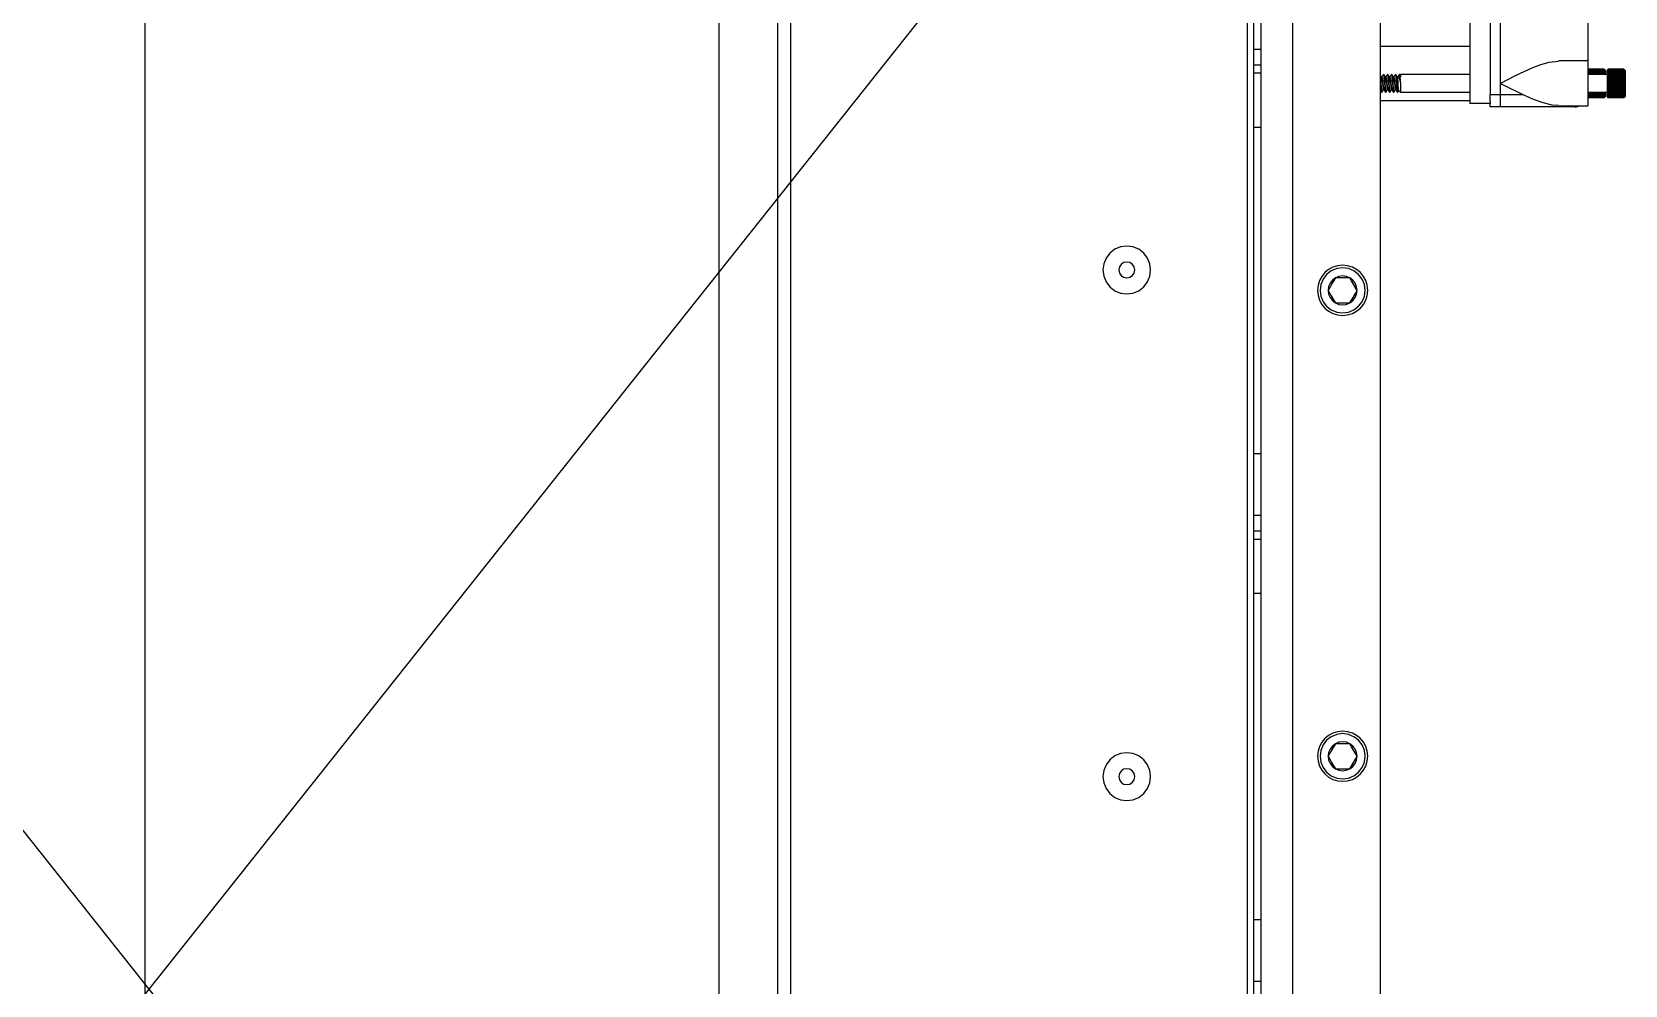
# Model space of a CAD drawing. Extents: x -1 to 1284, y 105 to 936.
# Drawn here: x 358.1 to 675.6, y 432.4 to 622.3 of the extents above; entities that cross this region are included whole.
import ezdxf

# ---------------------------------------------------------------- set-up
doc = ezdxf.new("R2010")
doc.units = 0

msp = doc.modelspace()

# ---------------------------------------------------------------- linework, layer by layer
for p, q in [((509.367, 149.955), (509.367, 713.128)), ((509.367, 149.955), (509.367, 713.128)), ((509.367, 149.955), (509.367, 713.128)), ((509.367, 149.955), (509.367, 713.128)), ((509.367, 149.955), (509.367, 713.128)), ((509.367, 149.955), (509.367, 713.128)), ((509.367, 149.955), (509.367, 713.128)), ((509.367, 149.955), (509.367, 713.128)), ((509.367, 149.955), (509.367, 713.128)), ((509.367, 149.955), (509.367, 713.128)), ((509.367, 149.955), (509.367, 713.128)), ((609.369, 713.128), (609.369, 149.955)), ((609.369, 713.128), (609.369, 149.955)), ((609.369, 713.128), (609.369, 149.955)), ((609.369, 713.128), (609.369, 149.955)), ((609.369, 713.128), (609.369, 149.955)), ((609.369, 713.128), (609.369, 149.955)), ((609.369, 713.128), (609.369, 149.955)), ((609.369, 713.128), (609.369, 149.955)), ((609.369, 713.128), (609.369, 149.955)), ((609.369, 713.128), (609.369, 149.955)), ((609.369, 713.128), (609.369, 149.955)), ((603.072, 154.667), (603.072, 708.315)), ((609.422, 154.667), (609.422, 708.315)), ((162.548, 156.305), (600.386, 706.778)), ((162.548, 706.778), (600.386, 156.305)), ((162.548, 156.305), (600.386, 706.778)), ((162.548, 706.778), (600.386, 156.305)), ((162.548, 156.305), (600.386, 706.778)), ((162.548, 706.778), (600.386, 156.305)), ((162.548, 156.305), (600.386, 706.778)), ((162.548, 706.778), (600.386, 156.305)), ((162.548, 156.305), (600.386, 706.778)), ((162.548, 706.778), (600.386, 156.305)), ((162.548, 156.305), (600.386, 706.778)), ((162.548, 706.778), (600.386, 156.305)), ((162.548, 156.305), (600.386, 706.778)), ((162.548, 706.778), (600.386, 156.305)), ((162.548, 156.305), (600.386, 706.778)), ((162.548, 706.778), (600.386, 156.305)), ((162.548, 156.305), (600.386, 706.778)), ((162.548, 706.778), (600.386, 156.305)), ((162.548, 156.305), (600.386, 706.778)), ((162.548, 706.778), (600.386, 156.305)), ((162.548, 156.305), (600.386, 706.778)), ((162.548, 706.778), (600.386, 156.305)), ((506.737, 706.778), (506.737, 156.305)), ((506.737, 706.778), (506.737, 156.305)), ((506.737, 706.778), (506.737, 156.305)), ((506.737, 706.778), (506.737, 156.305)), ((506.737, 706.778), (506.737, 156.305)), ((506.737, 706.778), (506.737, 156.305)), ((506.737, 706.778), (506.737, 156.305)), ((506.737, 706.778), (506.737, 156.305)), ((506.737, 706.778), (506.737, 156.305)), ((506.737, 706.778), (506.737, 156.305)), ((506.737, 706.778), (506.737, 156.305)), ((600.386, 156.305), (600.386, 706.778)), ((600.386, 156.305), (600.386, 706.778)), ((600.386, 156.305), (600.386, 706.778)), ((600.386, 156.305), (600.386, 706.778)), ((600.386, 156.305), (600.386, 706.778)), ((600.386, 156.305), (600.386, 706.778)), ((600.386, 156.305), (600.386, 706.778)), ((600.386, 156.305), (600.386, 706.778)), ((600.386, 156.305), (600.386, 706.778)), ((600.386, 156.305), (600.386, 706.778)), ((600.386, 156.305), (600.386, 706.778)), ((601.535, 705.291), (601.535, 157.792)), ((626.834, 693.573), (626.834, 169.511)), ((648.694, 685.791), (648.694, 609.79)), ((380.748, 288.723), (380.748, 682.423)), ((495.048, 682.423), (495.048, 288.723)), ((644.694, 645.99), (644.694, 607.991)), ((650.694, 641.992), (650.694, 611.991)), ((668.194, 637.492), (668.194, 616.492)), ((644.694, 619.328), (626.834, 619.328)), ((603.072, 618.728), (601.535, 618.728)), ((658.820198, 615.756325), (660.475738, 616.229706)), ((660.475738, 616.229706), (662.353328, 616.421767)), ((668.194, 616.492), (662.354, 616.492)), ((668.194, 616.492), (668.194, 607.491)), ((603.072, 615.603), (601.535, 615.603)), ((603.072, 614.015), (601.535, 614.015)), ((626.835, 613.482), (626.867835, 613.230567)), ((626.935262, 613.470556), (626.835144, 613.642403)), ((626.867835, 613.230567), (626.917444, 612.661978)), ((627.087, 613.211), (626.935262, 613.470556)), ((627.086, 613.191), (627.116109, 613.13385)), ((627.116109, 613.13385), (627.165719, 612.865695)), ((627.296732, 613.470645), (627.144438, 613.210189)), ((627.146, 613.191), (627.165844, 613.228597)), ((627.165719, 612.865695), (627.215328, 612.464376)), ((627.165844, 613.228597), (627.215453, 613.134432)), ((627.215453, 613.134432), (627.265062, 612.866277)), ((627.265062, 612.866277), (627.314672, 612.464958)), ((627.449, 613.732), (627.296732, 613.470645)), ((627.448, 613.704), (627.463081, 613.744322)), ((627.463081, 613.744322), (627.512691, 613.610919)), ((627.562, 613.743), (627.464, 613.743)), ((627.512691, 613.610919), (627.5623, 613.231004)), ((627.562, 613.744), (627.611609, 613.610597)), ((627.5623, 613.231004), (627.611909, 612.662415)), ((627.729262, 613.470556), (627.577524, 613.731012)), ((627.611609, 613.610597), (627.661219, 613.230682)), ((627.661219, 613.230682), (627.710828, 612.662093)), ((627.881, 613.211), (627.729262, 613.470556)), ((627.88, 613.191), (627.910109, 613.13385)), ((627.910109, 613.13385), (627.959719, 612.865695)), ((628.090732, 613.470645), (627.938438, 613.210189)), ((627.94, 613.191), (627.959844, 613.228597)), ((627.959719, 612.865695), (628.009328, 612.464376)), ((627.959844, 613.228597), (628.009453, 613.134432)), ((628.009453, 613.134432), (628.059062, 612.866277)), ((628.059062, 612.866277), (628.108672, 612.464958)), ((628.243, 613.732), (628.090732, 613.470645)), ((628.242, 613.704), (628.257081, 613.744322)), ((628.257081, 613.744322), (628.306691, 613.610919)), ((628.356, 613.743), (628.258, 613.743)), ((628.306691, 613.610919), (628.3563, 613.231004)), ((628.356, 613.744), (628.405609, 613.610597)), ((628.3563, 613.231004), (628.405909, 612.662415)), ((628.522262, 613.470556), (628.370524, 613.731012)), ((628.405609, 613.610597), (628.455219, 613.230682)), ((628.455219, 613.230682), (628.504828, 612.662093)), ((628.674, 613.211), (628.522262, 613.470556)), ((628.673, 613.191), (628.703109, 613.13385)), ((628.703109, 613.13385), (628.752719, 612.865695)), ((628.884732, 613.470645), (628.732438, 613.210189)), ((628.733, 613.191), (628.752844, 613.228597)), ((628.752719, 612.865695), (628.802328, 612.464376)), ((628.752844, 613.228597), (628.802453, 613.134432)), ((628.802453, 613.134432), (628.852062, 612.866277)), ((628.852062, 612.866277), (628.901672, 612.464958)), ((629.037, 613.732), (628.884732, 613.470645)), ((629.036, 613.704), (629.051081, 613.744322)), ((629.149, 613.743), (629.051, 613.743)), ((629.051081, 613.744322), (629.100691, 613.610919)), ((629.100691, 613.610919), (629.1503, 613.231004)), ((629.15, 613.744), (629.199609, 613.610597)), ((629.1503, 613.231004), (629.199909, 612.662415)), ((629.316262, 613.470556), (629.164524, 613.731012)), ((629.199609, 613.610597), (629.249219, 613.230682)), ((629.249219, 613.230682), (629.298828, 612.662093)), ((629.468, 613.211), (629.316262, 613.470556)), ((629.467, 613.191), (629.497109, 613.13385)), ((629.497109, 613.13385), (629.546719, 612.865695)), ((629.677732, 613.470645), (629.525438, 613.210189)), ((629.527, 613.191), (629.546844, 613.228597)), ((629.546719, 612.865695), (629.596328, 612.464376)), ((629.546844, 613.228597), (629.596453, 613.134432)), ((629.596453, 613.134432), (629.646062, 612.866277)), ((629.646062, 612.866277), (629.695672, 612.464958)), ((629.83, 613.732), (629.677732, 613.470645)), ((629.829, 613.704), (629.844081, 613.744322)), ((629.844081, 613.744322), (629.893691, 613.610919)), ((629.943, 613.743), (629.845, 613.743)), ((629.893691, 613.610919), (629.9433, 613.231004)), ((629.9433, 613.231004), (629.992909, 612.662415)), ((629.944, 613.744), (629.993609, 613.610597)), ((630.110262, 613.470556), (629.958524, 613.731012)), ((629.993609, 613.610597), (630.043219, 613.230682)), ((630.043219, 613.230682), (630.092828, 612.662093)), ((630.262, 613.211), (630.110262, 613.470556)), ((630.321, 613.23), (630.253, 613.23)), ((630.261, 613.191), (630.291109, 613.13385)), ((630.291109, 613.13385), (630.321245, 612.99243)), ((630.358, 613.264), (630.313021, 613.221667)), ((630.329, 613.23), (630.318417, 613.211479)), ((630.321, 613.096505), (630.321, 613.21652)), ((630.321, 613.21652), (630.321, 613.213874)), ((630.321, 612.993), (630.321, 613.096505)), ((630.341158, 612.788206), (630.321314, 612.992834)), ((630.367722, 612.442766), (630.341158, 612.788206)), ((630.471732, 613.470645), (630.342483, 613.249612)), ((630.365, 613.256), (630.413763, 613.303784)), ((630.413763, 613.303784), (630.507055, 613.261477)), ((630.624, 613.732), (630.471732, 613.470645)), ((630.507055, 613.261477), (630.600902, 613.065791)), ((630.600902, 613.065791), (630.689141, 612.745937)), ((630.623, 613.704), (630.638081, 613.744322)), ((630.638081, 613.744322), (630.687691, 613.610919)), ((630.737, 613.743), (630.639, 613.743)), ((630.687691, 613.610919), (630.7373, 613.231004)), ((630.689141, 612.745937), (630.788941, 612.265957)), ((630.737, 613.744), (630.786609, 613.610597)), ((630.7373, 613.231004), (630.786909, 612.662415)), ((630.837, 613.743), (630.768208, 613.674208)), ((630.786609, 613.610597), (630.836219, 613.230682)), ((644.694, 613.743), (630.837, 613.743)), ((630.837, 613.743), (630.837, 613.23)), ((650.717548, 612.002906), (653.927838, 613.611786)), ((653.927838, 613.611786), (657.093018, 615.063156)), ((657.093018, 615.063156), (658.820198, 615.756325)), ((668.194, 614.719), (668.336875, 614.856583)), ((668.194, 614.703), (668.336875, 614.824708)), ((668.194, 614.658), (668.336875, 614.763833)), ((668.194, 614.584), (668.336875, 614.671312)), ((668.194, 614.481), (668.336875, 614.549792)), ((668.194, 614.351), (668.336875, 614.398625)), ((668.194, 614.198), (668.336875, 614.221812)), ((668.194, 614.018), (668.336875, 614.020646)), ((668.194, 613.817), (668.336875, 613.798479)), ((668.194, 613.817), (671.557, 613.817)), ((672.112, 613.743), (668.194, 613.743)), ((668.337, 614.857), (668.194125, 614.703542)), ((668.337, 614.825), (668.194125, 614.658313)), ((668.337, 614.764), (668.194125, 614.584084)), ((668.337, 614.672), (668.194125, 614.4815)), ((668.337, 614.55), (668.194125, 614.351563)), ((668.337, 614.399), (668.194125, 614.197917)), ((668.337, 614.222), (668.194125, 614.018271)), ((668.337, 614.021), (668.194125, 613.817271)), ((668.337, 613.798), (668.299958, 613.742438)), ((671.411, 614.857), (668.337, 614.857)), ((671.411, 614.825), (668.337, 614.825)), ((671.411, 614.764), (668.337, 614.764)), ((671.411, 614.672), (668.337, 614.672)), ((671.411, 614.55), (668.337, 614.55)), ((671.411, 614.399), (668.337, 614.399)), ((671.411, 614.222), (668.337, 614.222)), ((671.411, 614.021), (668.337, 614.021)), ((671.411, 613.798), (668.337, 613.798)), ((671.411, 614.857), (671.556521, 614.719417)), ((671.411, 614.825), (671.556521, 614.703292)), ((671.411, 614.764), (671.556521, 614.658167)), ((671.411, 614.672), (671.556521, 614.584688)), ((671.411, 614.55), (671.556521, 614.481208)), ((671.411, 614.399), (671.556521, 614.351375)), ((671.411, 614.222), (671.556521, 614.198188)), ((671.411, 614.021), (671.556521, 614.018354)), ((671.411, 613.798), (671.556521, 613.816521)), ((671.451, 613.743), (671.411313, 613.798562)), ((671.557, 614.703), (671.411479, 614.856458)), ((671.557, 614.658), (671.411479, 614.824687)), ((671.557, 614.584), (671.411479, 614.763916)), ((671.557, 614.481), (671.411479, 614.6715)), ((671.557, 614.351), (671.411479, 614.549437)), ((671.557, 614.198), (671.411479, 614.399083)), ((671.557, 614.018), (671.411479, 614.221729)), ((671.557, 613.817), (671.411479, 614.020729)), ((671.7, 614.574), (671.557125, 614.719521)), ((671.7, 614.574), (671.7, 613.743)), ((672.112, 614.719), (672.254875, 614.856583)), ((672.112, 614.703), (672.254875, 614.824708)), ((672.112, 614.658), (672.254875, 614.763833)), ((672.112, 614.703), (672.112, 614.719)), ((672.112, 614.658), (672.112, 614.703)), ((672.112, 614.584), (672.254875, 614.671312)), ((672.112, 614.584), (672.112, 614.658)), ((672.112, 614.481), (672.112, 614.584)), ((672.112, 614.481), (672.254875, 614.549792)), ((672.112, 614.351), (672.112, 614.481)), ((672.112, 614.351), (672.254875, 614.398625)), ((672.112, 614.198), (672.112, 614.351)), ((672.112, 614.198), (672.254875, 614.221812)), ((672.112, 614.018), (672.112, 614.198)), ((672.112, 614.018), (672.254875, 614.020646)), ((672.112, 613.817), (672.112, 614.018)), ((672.112, 613.817), (672.254875, 613.798479)), ((672.112, 613.595), (672.112, 613.817)), ((672.112, 613.817), (675.472, 613.817)), ((672.112, 613.595), (672.254875, 613.555313)), ((672.112, 613.354), (672.112, 613.595)), ((672.112, 613.595), (675.472, 613.595)), ((672.112, 613.354), (672.254875, 613.293146)), ((672.112, 613.354), (675.472, 613.354)), ((672.112, 613.1), (672.112, 613.354)), ((672.112, 613.1), (672.254875, 613.020625)), ((672.112, 612.833), (672.112, 613.1)), ((672.112, 613.1), (675.472, 613.1)), ((672.112, 612.833), (672.254875, 612.735104)), ((672.112, 612.833), (675.472, 612.833)), ((672.112, 612.558), (672.112, 612.833)), ((672.255, 614.857), (672.112125, 614.703542)), ((672.255, 614.825), (672.112125, 614.658313)), ((672.255, 614.764), (672.112125, 614.584084)), ((672.255, 614.672), (672.112125, 614.4815)), ((672.255, 614.55), (672.112125, 614.351563)), ((672.255, 614.399), (672.112125, 614.197917)), ((672.255, 614.222), (672.112125, 614.018271)), ((672.255, 614.021), (672.112125, 613.817271)), ((672.255, 613.798), (672.112125, 613.594271)), ((672.255, 613.555), (672.112125, 613.353917)), ((672.255, 613.293), (672.112125, 613.099854)), ((672.255, 613.021), (672.112125, 612.833146)), ((672.255, 612.735), (672.112125, 612.557729)), ((675.33, 614.857), (672.255, 614.857)), ((675.33, 614.825), (672.255, 614.825)), ((675.33, 614.764), (672.255, 614.764)), ((675.33, 614.672), (672.255, 614.672)), ((675.33, 614.55), (672.255, 614.55)), ((675.33, 614.399), (672.255, 614.399)), ((675.33, 614.222), (672.255, 614.222)), ((675.33, 614.021), (672.255, 614.021)), ((675.33, 613.798), (672.255, 613.798)), ((675.33, 613.555), (672.255, 613.555)), ((675.33, 613.293), (672.255, 613.293)), ((675.33, 613.021), (672.255, 613.021)), ((675.33, 612.735), (672.255, 612.735)), ((675.472, 614.703), (675.329125, 614.856458)), ((675.472, 614.658), (675.329125, 614.824687)), ((675.472, 614.584), (675.329125, 614.763916)), ((675.472, 614.481), (675.329125, 614.6715)), ((675.472, 614.351), (675.329125, 614.549437)), ((675.472, 614.198), (675.329125, 614.399083)), ((675.472, 614.018), (675.329125, 614.221729)), ((675.472, 613.817), (675.329125, 614.020729)), ((675.472, 613.595), (675.329125, 613.798729)), ((675.472, 613.354), (675.329125, 613.555083)), ((675.472, 613.1), (675.329125, 613.293146)), ((675.472, 612.833), (675.329125, 613.020854)), ((675.472, 612.558), (675.329125, 612.735271)), ((675.33, 614.857), (675.472875, 614.719417)), ((675.33, 614.825), (675.472875, 614.703292)), ((675.33, 614.764), (675.472875, 614.658167)), ((675.33, 614.672), (675.472875, 614.584688)), ((675.33, 614.55), (675.472875, 614.481208)), ((675.33, 614.399), (675.472875, 614.351375)), ((675.33, 614.222), (675.472875, 614.198188)), ((675.33, 614.021), (675.472875, 614.018354)), ((675.33, 613.798), (675.472875, 613.816521)), ((675.33, 613.555), (675.472875, 613.594687)), ((675.33, 613.293), (675.472875, 613.353854)), ((675.33, 613.021), (675.472875, 613.100375)), ((675.33, 612.735), (675.472875, 612.832896)), ((675.618, 614.574), (675.472479, 614.719521)), ((675.618, 614.574), (675.618, 609.409)), ((626.835, 612.435), (626.867835, 611.991136)), ((626.835, 610.624), (626.894372, 610.522771)), ((626.867835, 611.991136), (626.917444, 611.320471)), ((626.894372, 610.522771), (627.045264, 610.264406)), ((626.917444, 612.661978), (626.967053, 611.991287)), ((626.917444, 611.320471), (626.967053, 610.751882)), ((626.967053, 611.991287), (627.016663, 611.320622)), ((626.967053, 610.751882), (627.016663, 610.371967)), ((627.016663, 611.320622), (627.066272, 610.752033)), ((627.016663, 610.371967), (627.066272, 610.238538)), ((627.066272, 610.752033), (627.115881, 610.372118)), ((627.067, 610.24), (627.165, 610.24)), ((627.115881, 610.372118), (627.165491, 610.238689)), ((627.165491, 610.238689), (627.182159, 610.283483)), ((627.181, 610.253), (627.333717, 610.515281)), ((627.215328, 612.464376), (627.264937, 611.990958)), ((627.264937, 611.990958), (627.314547, 611.517566)), ((627.314547, 611.517566), (627.364156, 611.116247)), ((627.314672, 612.464958), (627.364281, 611.99154)), ((627.333717, 610.515281), (627.486487, 610.776504)), ((627.364156, 611.116247), (627.413765, 610.848092)), ((627.364281, 611.99154), (627.41389, 611.518148)), ((627.413765, 610.848092), (627.463375, 610.753927)), ((627.41389, 611.518148), (627.4635, 611.116829)), ((627.463375, 610.753927), (627.4856, 610.79634)), ((627.4635, 611.116829), (627.513109, 610.848674)), ((627.513109, 610.848674), (627.53798, 610.801208)), ((627.537, 610.78), (627.687892, 610.522772)), ((627.611909, 612.662415), (627.661518, 611.991724)), ((627.661518, 611.991724), (627.711128, 611.321059)), ((627.687892, 610.522772), (627.838784, 610.264407)), ((627.710828, 612.662093), (627.760437, 611.991402)), ((627.711128, 611.321059), (627.760737, 610.75247)), ((627.760437, 611.991402), (627.810047, 611.320737)), ((627.760737, 610.75247), (627.810346, 610.372555)), ((627.810047, 611.320737), (627.859656, 610.752148)), ((627.810346, 610.372555), (627.859956, 610.239126)), ((627.859656, 610.752148), (627.909265, 610.372233)), ((627.861, 610.24), (627.959, 610.24)), ((627.909265, 610.372233), (627.958874, 610.238804)), ((627.958874, 610.238804), (627.975543, 610.283598)), ((627.975, 610.253), (628.127717, 610.515281)), ((628.009328, 612.464376), (628.058937, 611.990958)), ((628.058937, 611.990958), (628.108547, 611.517566)), ((628.108547, 611.517566), (628.158156, 611.116247)), ((628.108672, 612.464958), (628.158281, 611.99154)), ((628.127717, 610.515281), (628.280487, 610.776504)), ((628.158156, 611.116247), (628.207765, 610.848092)), ((628.158281, 611.99154), (628.20789, 611.518148)), ((628.207765, 610.848092), (628.257375, 610.753927)), ((628.20789, 611.518148), (628.2575, 611.116829)), ((628.257375, 610.753927), (628.2796, 610.79634)), ((628.2575, 611.116829), (628.307109, 610.848674)), ((628.307109, 610.848674), (628.33198, 610.801208)), ((628.331, 610.78), (628.481892, 610.522772)), ((628.405909, 612.662415), (628.455518, 611.991724)), ((628.455518, 611.991724), (628.505128, 611.321059)), ((628.481892, 610.522772), (628.632784, 610.264407)), ((628.504828, 612.662093), (628.554437, 611.991402)), ((628.505128, 611.321059), (628.554737, 610.75247)), ((628.554437, 611.991402), (628.604047, 611.320737)), ((628.554737, 610.75247), (628.604346, 610.372555)), ((628.604047, 611.320737), (628.653656, 610.752148)), ((628.604346, 610.372555), (628.653956, 610.239126)), ((628.653656, 610.752148), (628.703265, 610.372233)), ((628.654, 610.24), (628.752, 610.24)), ((628.703265, 610.372233), (628.752874, 610.238804)), ((628.752874, 610.238804), (628.769543, 610.283598)), ((628.769, 610.253), (628.921717, 610.515281)), ((628.802328, 612.464376), (628.851937, 611.990958)), ((628.851937, 611.990958), (628.901547, 611.517566)), ((628.901547, 611.517566), (628.951156, 611.116247)), ((628.901672, 612.464958), (628.951281, 611.99154)), ((628.921717, 610.515281), (629.074487, 610.776504)), ((628.951156, 611.116247), (629.000765, 610.848092)), ((628.951281, 611.99154), (629.00089, 611.518148)), ((629.000765, 610.848092), (629.050375, 610.753927)), ((629.00089, 611.518148), (629.0505, 611.116829)), ((629.050375, 610.753927), (629.0726, 610.79634)), ((629.0505, 611.116829), (629.100109, 610.848674)), ((629.100109, 610.848674), (629.12498, 610.801208)), ((629.125, 610.78), (629.275892, 610.522772)), ((629.199909, 612.662415), (629.249518, 611.991724)), ((629.249518, 611.991724), (629.299128, 611.321059)), ((629.275892, 610.522772), (629.426784, 610.264407)), ((629.298828, 612.662093), (629.348437, 611.991402)), ((629.299128, 611.321059), (629.348737, 610.75247)), ((629.348437, 611.991402), (629.398047, 611.320737)), ((629.348737, 610.75247), (629.398346, 610.372555)), ((629.398047, 611.320737), (629.447656, 610.752148)), ((629.398346, 610.372555), (629.447956, 610.239126)), ((629.447656, 610.752148), (629.497265, 610.372233)), ((629.448, 610.24), (629.546, 610.24)), ((629.497265, 610.372233), (629.546874, 610.238804)), ((629.546874, 610.238804), (629.563543, 610.283598)), ((629.563, 610.253), (629.715717, 610.515281)), ((629.596328, 612.464376), (629.645937, 611.990958)), ((629.645937, 611.990958), (629.695547, 611.517566)), ((629.695547, 611.517566), (629.745156, 611.116247)), ((629.695672, 612.464958), (629.745281, 611.99154)), ((629.715717, 610.515281), (629.868487, 610.776504)), ((629.745156, 611.116247), (629.794765, 610.848092)), ((629.745281, 611.99154), (629.79489, 611.518148)), ((629.794765, 610.848092), (629.844375, 610.753927)), ((629.79489, 611.518148), (629.8445, 611.116829)), ((629.844375, 610.753927), (629.8666, 610.79634)), ((629.8445, 611.116829), (629.894109, 610.848674)), ((629.894109, 610.848674), (629.91898, 610.801208)), ((629.919, 610.78), (630.069892, 610.522772)), ((629.992909, 612.662415), (630.042518, 611.991724)), ((630.042518, 611.991724), (630.092128, 611.321059)), ((630.069892, 610.522772), (630.220784, 610.264407)), ((630.092128, 611.321059), (630.141737, 610.75247)), ((630.092828, 612.662093), (630.142437, 611.991402)), ((630.141737, 610.75247), (630.191346, 610.372555)), ((630.142437, 611.991402), (630.192047, 611.320737)), ((630.191346, 610.372555), (630.240956, 610.239126)), ((630.192047, 611.320737), (630.241656, 610.752148)), ((630.241656, 610.752148), (630.291265, 610.372233)), ((630.242, 610.24), (630.34, 610.24)), ((630.291265, 610.372233), (630.340874, 610.238804)), ((630.340874, 610.238804), (630.357543, 610.283598)), ((630.356, 610.253), (630.508717, 610.515281)), ((630.372749, 612.371143), (630.367722, 612.442766)), ((630.398942, 611.949027), (630.372749, 612.371143)), ((630.425136, 611.521408), (630.398942, 611.949027)), ((630.452229, 611.118289), (630.425136, 611.521408)), ((630.477894, 610.803991), (630.452229, 611.118289)), ((630.505067, 610.604443), (630.477894, 610.803991)), ((630.522, 610.571), (630.505067, 610.604443)), ((630.508717, 610.515281), (630.527502, 610.547375)), ((630.515, 610.563), (630.837791, 610.240209)), ((630.786909, 612.662415), (630.836518, 611.991724)), ((630.788941, 612.265957), (630.836196, 611.990897)), ((630.837, 611.991), (630.837, 610.24)), ((630.837, 610.24), (644.694, 610.24)), ((648.694, 609.79), (650.694, 609.79)), ((648.694, 608.292), (648.694, 609.79)), ((650.694, 611.991), (650.717548, 612.002906)), ((650.694, 611.991), (650.694, 609.79)), ((650.694, 609.79), (655.142, 609.79)), ((650.694, 609.79), (650.694, 607.292)), ((650.717648, 611.979024), (650.6941, 611.99093)), ((651.65914, 611.50214), (650.717648, 611.979024)), ((655.141, 609.791), (651.65914, 611.50214)), ((657.38842, 608.796112), (655.14161, 609.790812)), ((668.194, 610.24), (672.112, 610.24)), ((668.194, 610.166), (671.557, 610.166)), ((668.194, 610.166), (668.336875, 609.962271)), ((668.194, 609.965), (668.336875, 609.761271)), ((668.194, 609.785), (668.336875, 609.583917)), ((668.194, 609.629), (668.336875, 609.433209)), ((668.337, 610.184), (668.194125, 610.165479)), ((668.337, 609.962), (668.194125, 609.964646)), ((668.337, 609.761), (668.194125, 609.784812)), ((668.337, 609.584), (668.194125, 609.628979)), ((668.3, 610.24), (668.337042, 610.184438)), ((671.411, 610.184), (668.337, 610.184)), ((671.411, 609.962), (668.337, 609.962)), ((671.411, 609.761), (668.337, 609.761)), ((671.411, 609.584), (668.337, 609.584)), ((671.411, 610.184), (671.450687, 610.239562)), ((671.411, 609.962), (671.556521, 610.165729)), ((671.411, 609.761), (671.556521, 609.964729)), ((671.411, 609.584), (671.556521, 609.785083)), ((671.411, 609.433), (671.556521, 609.628791)), ((671.557, 610.166), (671.411479, 610.184521)), ((671.557, 609.965), (671.411479, 609.962354)), ((671.557, 609.785), (671.411479, 609.761188)), ((671.557, 609.629), (671.411479, 609.584021)), ((671.7, 610.24), (671.7, 609.409)), ((672.112, 612.558), (672.254875, 612.441583)), ((672.112, 612.558), (675.472, 612.558)), ((672.112, 612.277), (672.112, 612.558)), ((672.112, 612.277), (672.254875, 612.142063)), ((672.112, 612.277), (675.472, 612.277)), ((672.112, 611.991), (672.112, 612.277)), ((672.112, 611.991), (675.472, 611.991)), ((672.112, 611.991), (672.254875, 611.840188)), ((672.112, 611.706), (672.112, 611.991)), ((672.112, 611.706), (675.472, 611.706)), ((672.112, 611.425), (672.112, 611.706)), ((672.112, 611.706), (672.254875, 611.541959)), ((672.112, 611.425), (675.472, 611.425)), ((672.112, 611.15), (672.112, 611.425)), ((672.112, 611.425), (672.254875, 611.247729)), ((672.112, 611.15), (675.472, 611.15)), ((672.112, 611.15), (672.254875, 610.962146)), ((672.112, 610.883), (672.112, 611.15)), ((672.112, 610.883), (675.472, 610.883)), ((672.112, 610.883), (672.254875, 610.687209)), ((672.112, 610.629), (672.112, 610.883)), ((672.112, 610.629), (675.472, 610.629)), ((672.112, 610.629), (672.254875, 610.427917)), ((672.112, 610.388), (672.112, 610.629)), ((672.112, 610.388), (675.472, 610.388)), ((672.112, 610.388), (672.254875, 610.184271)), ((672.112, 610.166), (672.112, 610.388)), ((672.112, 610.166), (675.472, 610.166)), ((672.112, 610.166), (672.254875, 609.962271)), ((672.112, 609.965), (672.112, 610.166)), ((672.112, 609.965), (672.254875, 609.761271)), ((672.112, 609.785), (672.112, 609.965)), ((672.112, 609.785), (672.254875, 609.583917)), ((672.112, 609.629), (672.112, 609.785)), ((672.112, 609.629), (672.254875, 609.433209)), ((672.112, 609.502), (672.112, 609.629)), ((672.255, 612.441), (672.112125, 612.276959)), ((672.255, 612.142), (672.112125, 611.991188)), ((672.255, 611.841), (672.112125, 611.706063)), ((672.255, 611.542), (672.112125, 611.425583)), ((672.255, 611.248), (672.112125, 611.150104)), ((672.255, 610.962), (672.112125, 610.882625)), ((672.255, 610.687), (672.112125, 610.628792)), ((672.255, 610.428), (672.112125, 610.388312)), ((672.255, 610.184), (672.112125, 610.165479)), ((672.255, 609.962), (672.112125, 609.964646)), ((672.255, 609.761), (672.112125, 609.784812)), ((672.255, 609.584), (672.112125, 609.628979)), ((675.33, 612.441), (672.255, 612.441)), ((675.33, 612.142), (672.255, 612.142)), ((672.255, 611.841), (675.33, 611.841)), ((675.33, 611.542), (672.255, 611.542)), ((675.33, 611.248), (672.255, 611.248)), ((675.33, 610.962), (672.255, 610.962)), ((675.33, 610.687), (672.255, 610.687)), ((675.33, 610.428), (672.255, 610.428)), ((675.33, 610.184), (672.255, 610.184)), ((675.33, 609.962), (672.255, 609.962)), ((675.33, 609.761), (672.255, 609.761)), ((675.33, 609.584), (672.255, 609.584)), ((675.472, 612.277), (675.329125, 612.441041)), ((675.472, 611.991), (675.329125, 612.141812)), ((675.472, 611.706), (675.329125, 611.840937)), ((675.472, 611.425), (675.329125, 611.541417)), ((675.472, 611.15), (675.329125, 611.247896)), ((675.472, 610.883), (675.329125, 610.962375)), ((675.472, 610.629), (675.329125, 610.687208)), ((675.472, 610.388), (675.329125, 610.427688)), ((675.472, 610.166), (675.329125, 610.184521)), ((675.472, 609.965), (675.329125, 609.962354)), ((675.472, 609.785), (675.329125, 609.761188)), ((675.472, 609.629), (675.329125, 609.584021)), ((675.33, 612.441), (675.472875, 612.557417)), ((675.33, 612.142), (675.472875, 612.276937)), ((675.33, 611.841), (675.472875, 611.991812)), ((675.33, 611.542), (675.472875, 611.706041)), ((675.33, 611.248), (675.472875, 611.425271)), ((675.33, 610.962), (675.472875, 611.149854)), ((675.33, 610.687), (675.472875, 610.882791)), ((675.33, 610.428), (675.472875, 610.629083)), ((675.33, 610.184), (675.472875, 610.387729)), ((675.33, 609.962), (675.472875, 610.165729)), ((675.33, 609.761), (675.472875, 609.964729)), ((675.33, 609.584), (675.472875, 609.785083)), ((675.33, 609.433), (675.472875, 609.628791)), ((644.694, 608.491), (626.834, 608.491)), ((648.694, 607.991), (644.694, 607.991)), ((648.694, 608.292), (648.694, 607.991)), ((648.694, 607.292), (648.694, 607.991)), ((650.694, 607.292), (648.694, 607.292)), ((665.693, 607.292), (650.694, 607.292)), ((659.28204, 608.092639), (657.38842, 608.796112)), ((661.05559, 607.628137), (659.28204, 608.092639)), ((662.328, 607.588), (661.05559, 607.628137)), ((662.328, 607.491), (668.194, 607.491)), ((665.694, 607.291), (666.673804, 607.490998)), ((668.194, 609.502), (668.336875, 609.3115)), ((668.194, 609.398), (668.336875, 609.218084)), ((668.194, 609.324), (668.336875, 609.157313)), ((668.194, 609.279), (668.336875, 609.125542)), ((668.337, 609.433), (668.194125, 609.501792)), ((668.337, 609.311), (668.194125, 609.398312)), ((668.337, 609.219), (668.194125, 609.324833)), ((668.337, 609.158), (668.194125, 609.279708)), ((668.337, 609.126), (668.194125, 609.263583)), ((671.411, 609.433), (668.337, 609.433)), ((671.411, 609.311), (668.337, 609.311)), ((671.411, 609.219), (668.337, 609.219)), ((671.411, 609.158), (668.337, 609.158)), ((671.411, 609.126), (668.337, 609.126)), ((671.411, 609.311), (671.556521, 609.5015)), ((671.411, 609.219), (671.556521, 609.398916)), ((671.411, 609.158), (671.556521, 609.324687)), ((671.411, 609.126), (671.556521, 609.279458)), ((671.557, 609.502), (671.411479, 609.433208)), ((671.557, 609.398), (671.411479, 609.310688)), ((671.557, 609.324), (671.411479, 609.218167)), ((671.557, 609.279), (671.411479, 609.157292)), ((671.557, 609.264), (671.411479, 609.126417)), ((671.557, 609.264), (671.699875, 609.409521)), ((672.112, 609.502), (672.254875, 609.3115)), ((672.112, 609.398), (672.112, 609.502)), ((672.112, 609.398), (672.254875, 609.218084)), ((672.112, 609.324), (672.112, 609.398)), ((672.112, 609.324), (672.254875, 609.157313)), ((672.112, 609.279), (672.112, 609.324)), ((672.112, 609.279), (672.254875, 609.125542)), ((672.112, 609.264), (672.112, 609.279)), ((672.255, 609.433), (672.112125, 609.501792)), ((672.255, 609.311), (672.112125, 609.398312)), ((672.255, 609.219), (672.112125, 609.324833)), ((672.255, 609.158), (672.112125, 609.279708)), ((672.255, 609.126), (672.112125, 609.263583)), ((675.33, 609.433), (672.255, 609.433)), ((675.33, 609.311), (672.255, 609.311)), ((675.33, 609.219), (672.255, 609.219)), ((675.33, 609.158), (672.255, 609.158)), ((675.33, 609.126), (672.255, 609.126)), ((675.472, 609.502), (675.329125, 609.433208)), ((675.472, 609.398), (675.329125, 609.310688)), ((675.472, 609.324), (675.329125, 609.218167)), ((675.472, 609.279), (675.329125, 609.157292)), ((675.472, 609.264), (675.329125, 609.126417)), ((675.33, 609.311), (675.472875, 609.5015)), ((675.33, 609.219), (675.472875, 609.398916)), ((675.33, 609.158), (675.472875, 609.324687)), ((675.33, 609.126), (675.472875, 609.279458)), ((675.472, 609.264), (675.617521, 609.409521)), ((601.535, 603.26), (603.072, 603.26)), ((572.935549, 578.185359), (572.186068, 577.206245)), ((573.92926, 578.949437), (572.935549, 578.185359)), ((575.087826, 579.427977), (573.92926, 578.949437)), ((576.310505, 579.58749), (575.087826, 579.427977)), ((577.533184, 579.427977), (576.310505, 579.58749)), ((578.69175, 578.949437), (577.533184, 579.427977)), ((579.685461, 578.185359), (578.69175, 578.949437)), ((580.434943, 577.206245), (579.685461, 578.185359)), ((571.712871, 576.067618), (571.548015, 574.825)), ((571.548015, 574.825), (571.712872, 573.582382)), ((572.186068, 577.206245), (571.712871, 576.067618)), ((574.847754, 575.442927), (574.723, 574.825)), ((574.723, 574.825), (574.847754, 574.207073)), ((575.187968, 575.947532), (574.847754, 575.442927)), ((575.692573, 576.287746), (575.187968, 575.947532)), ((576.3105, 576.4125), (575.692573, 576.287746)), ((576.928427, 576.287746), (576.3105, 576.4125)), ((577.433032, 575.947532), (576.928427, 576.287746)), ((577.773246, 575.442927), (577.433032, 575.947532)), ((577.898, 574.825), (577.773246, 575.442927)), ((577.773246, 574.207073), (577.898, 574.825)), ((577.898, 574.825), (577.898, 574.825)), ((580.908141, 576.067618), (580.434943, 577.206245)), ((581.073, 574.825), (580.908141, 576.067618)), ((580.908142, 573.582382), (581.072998, 574.825)), ((581.072998, 574.825), (581.073, 574.825)), ((616.529717, 574.900508), (615.789989, 574.290955)), ((617.073, 574.657114), (616.134059, 573.935149)), ((617.378507, 575.360711), (616.529717, 574.900508)), ((618.167711, 575.109279), (617.073, 574.657114)), ((618.316296, 575.651527), (617.378507, 575.360711)), ((619.323, 575.26), (618.167711, 575.109279)), ((619.323015, 575.752919), (618.316296, 575.651527)), ((620.478289, 575.109279), (619.323, 575.26)), ((620.329734, 575.651527), (619.323015, 575.752919)), ((621.267523, 575.360711), (620.329734, 575.651527)), ((621.573, 574.657114), (620.478289, 575.109279)), ((622.116313, 574.900508), (621.267523, 575.360711)), ((622.511941, 573.935149), (621.573, 574.657114)), ((622.856041, 574.290955), (622.116313, 574.900508)), ((571.712872, 573.582382), (572.18607, 572.443755)), ((572.18607, 572.443755), (572.935552, 571.464641)), ((572.935552, 571.464641), (573.929263, 570.700563)), ((574.847754, 574.207073), (575.187968, 573.702468)), ((575.187968, 573.702468), (575.692573, 573.362254)), ((575.692573, 573.362254), (576.3105, 573.2375)), ((576.3105, 573.2375), (576.928427, 573.362254)), ((576.928427, 573.362254), (577.433032, 573.702468)), ((577.433032, 573.702468), (577.773246, 574.207073)), ((578.691753, 570.700563), (579.685463, 571.464641)), ((579.685463, 571.464641), (580.434945, 572.443755)), ((580.434945, 572.443755), (580.908142, 573.582382)), ((614.425845, 571.766575), (614.32303, 570.76)), ((614.717987, 572.703951), (614.425845, 571.766575)), ((615.179391, 573.55209), (614.717987, 572.703951)), ((614.97877, 571.934129), (614.823, 570.76)), ((615.425886, 573.01), (614.97877, 571.934129)), ((615.789989, 574.290955), (615.179391, 573.55209)), ((616.134059, 573.935149), (615.425886, 573.01)), ((616.536573, 571.513208), (616.43665, 570.76001)), ((616.823393, 572.203376), (616.536573, 571.513208)), ((617.24897, 572.16701), (616.783198, 571.360296)), ((617.277678, 572.796858), (616.823393, 572.203376)), ((617.88, 573.26), (617.24897, 572.16701)), ((617.88, 573.26), (617.277678, 572.796858)), ((618.582499, 573.550066), (617.88024, 573.26)), ((618.309448, 573.26), (617.880241, 573.26)), ((619.304809, 573.26), (618.309448, 573.26)), ((619.32362, 573.646754), (618.582499, 573.550066)), ((620.267335, 573.26), (619.304809, 573.26)), ((620.064741, 573.550066), (619.32362, 573.646754)), ((620.767, 573.26), (620.064741, 573.550066)), ((620.767, 573.26), (620.267335, 573.26)), ((621.368951, 572.796852), (620.76662, 573.25999)), ((621.113198, 572.65973), (620.766621, 573.259989)), ((621.578943, 571.85299), (621.113198, 572.65973)), ((621.823244, 572.203371), (621.368951, 572.796852)), ((622.21, 570.76), (621.578943, 571.85299)), ((622.110071, 571.513202), (621.823244, 572.203371)), ((622.21, 570.76), (622.110071, 571.513202)), ((623.220114, 573.01), (622.511941, 573.935149)), ((623.466639, 573.55209), (622.856041, 574.290955)), ((623.66723, 571.934129), (623.220114, 573.01)), ((623.928043, 572.703951), (623.466639, 573.55209)), ((623.823, 570.76), (623.66723, 571.934129)), ((624.220185, 571.766575), (623.928043, 572.703951)), ((624.323, 570.76), (624.220185, 571.766575)), ((573.929263, 570.700563), (575.087829, 570.222023)), ((575.087829, 570.222023), (576.310508, 570.06251)), ((576.310508, 570.06251), (577.533186, 570.222023)), ((577.533186, 570.222023), (578.691753, 570.700563)), ((614.32303, 570.76), (614.425845, 569.753425)), ((614.425845, 569.753425), (614.717987, 568.816049)), ((614.717987, 568.816049), (615.179391, 567.96791)), ((614.823, 570.76), (614.97877, 569.585871)), ((614.97877, 569.585871), (615.425886, 568.51)), ((615.425886, 568.51), (616.134059, 567.584851)), ((616.783198, 571.360296), (616.436647, 570.76001)), ((616.437, 570.76), (616.536923, 570.006802)), ((616.437, 570.76), (617.06803, 569.66701)), ((616.536923, 570.006802), (616.823743, 569.316634)), ((616.823743, 569.316634), (617.278028, 568.723152)), ((617.06803, 569.66701), (617.533802, 568.86027)), ((617.278028, 568.723152), (617.88035, 568.26001)), ((617.533802, 568.86027), (617.880353, 568.260011)), ((620.767, 568.26), (621.39803, 569.35299)), ((620.767, 568.26), (621.369331, 568.723138)), ((621.369331, 568.723138), (621.823624, 569.316619)), ((621.39803, 569.35299), (621.863802, 570.159704)), ((621.823624, 569.316619), (622.110451, 570.006788)), ((621.863802, 570.159704), (622.210379, 570.75999)), ((622.110451, 570.006788), (622.21038, 570.75999)), ((622.511941, 567.584851), (623.220114, 568.51)), ((623.220114, 568.51), (623.66723, 569.585871)), ((623.466639, 567.96791), (623.928043, 568.816049)), ((623.66723, 569.585871), (623.823, 570.76)), ((623.823, 570.76), (623.823, 570.76)), ((623.928043, 568.816049), (624.220185, 569.753425)), ((624.220185, 569.753425), (624.323, 570.76)), ((624.323, 570.76), (624.323, 570.76)), ((615.179391, 567.96791), (615.789989, 567.229045)), ((615.789989, 567.229045), (616.529717, 566.619492)), ((616.134059, 567.584851), (617.073, 566.862886)), ((616.529717, 566.619492), (617.378507, 566.159289)), ((617.073, 566.862886), (618.167711, 566.410721)), ((617.378507, 566.159289), (618.316296, 565.868473)), ((617.88, 568.26), (618.309207, 568.26)), ((617.88, 568.26), (618.582259, 567.969934)), ((618.167711, 566.410721), (619.323, 566.26)), ((618.309207, 568.26), (619.304568, 568.26)), ((618.316296, 565.868473), (619.323015, 565.767081)), ((618.582259, 567.969934), (619.32338, 567.873246)), ((619.304568, 568.26), (620.267094, 568.26)), ((619.323, 566.26), (620.478289, 566.410721)), ((619.323015, 565.767081), (620.329734, 565.868473)), ((619.32338, 567.873246), (620.064501, 567.969934)), ((620.064501, 567.969934), (620.76676, 568.26)), ((620.267094, 568.26), (620.766759, 568.26)), ((620.329734, 565.868473), (621.267523, 566.159289)), ((620.478289, 566.410721), (621.573, 566.862886)), ((621.267523, 566.159289), (622.116313, 566.619492)), ((621.573, 566.862886), (622.511941, 567.584851)), ((622.116313, 566.619492), (622.856041, 567.229045)), ((622.856041, 567.229045), (623.466639, 567.96791)), ((601.535, 538.261), (603.072, 538.261)), ((603.072, 525.916), (601.535, 525.916)), ((603.072, 522.791), (601.535, 522.791)), ((601.535, 521.204), (603.072, 521.204)), ((601.535, 510.449), (603.072, 510.449)), ((618.316296, 482.839527), (617.378507, 482.548711)), ((619.323015, 482.940919), (618.316296, 482.839527)), ((620.329734, 482.839527), (619.323015, 482.940919)), ((621.267523, 482.548711), (620.329734, 482.839527)), ((614.717987, 479.891951), (614.425845, 478.954575)), ((615.179391, 480.74009), (614.717987, 479.891951)), ((615.425886, 480.198), (614.97877, 479.122129)), ((615.789989, 481.478955), (615.179391, 480.74009)), ((616.134059, 481.123149), (615.425886, 480.198)), ((616.529717, 482.088508), (615.789989, 481.478955)), ((617.073, 481.845114), (616.134059, 481.123149)), ((617.378507, 482.548711), (616.529717, 482.088508)), ((616.82339, 479.391371), (616.536571, 478.701201)), ((617.277676, 479.984856), (616.82339, 479.391371)), ((618.167711, 482.297279), (617.073, 481.845114)), ((617.88, 480.448), (617.24897, 479.355)), ((617.88, 480.448), (617.277676, 479.984856)), ((618.582499, 480.738066), (617.88024, 480.448)), ((618.309448, 480.448), (617.880241, 480.448)), ((619.323, 482.448), (618.167711, 482.297279)), ((619.304809, 480.448), (618.309448, 480.448)), ((619.32362, 480.834754), (618.582499, 480.738066)), ((620.267335, 480.448), (619.304809, 480.448)), ((620.478289, 482.297279), (619.323, 482.448)), ((620.064741, 480.738066), (619.32362, 480.834754)), ((620.767, 480.448), (620.064741, 480.738066)), ((620.767, 480.448), (620.267335, 480.448)), ((621.573, 481.845114), (620.478289, 482.297279)), ((621.368952, 479.98486), (620.76662, 480.448)), ((621.113198, 479.847722), (620.766621, 480.447997)), ((621.578943, 479.041), (621.113198, 479.847722)), ((622.116313, 482.088508), (621.267523, 482.548711)), ((621.823247, 479.391377), (621.368952, 479.98486)), ((622.511941, 481.123149), (621.573, 481.845114)), ((622.110073, 478.701205), (621.823247, 479.391377)), ((622.856041, 481.478955), (622.116313, 482.088508)), ((623.220114, 480.198), (622.511941, 481.123149)), ((623.466639, 480.74009), (622.856041, 481.478955)), ((623.66723, 479.122129), (623.220114, 480.198)), ((623.928043, 479.891951), (623.466639, 480.74009)), ((624.220185, 478.954575), (623.928043, 479.891951)), ((572.186068, 476.264245), (571.712871, 475.125618)), ((572.935549, 477.243359), (572.186068, 476.264245)), ((573.92926, 478.007437), (572.935549, 477.243359)), ((575.087826, 478.485977), (573.92926, 478.007437)), ((576.310505, 478.64549), (575.087826, 478.485977)), ((577.533184, 478.485977), (576.310505, 478.64549)), ((578.69175, 478.007437), (577.533184, 478.485977)), ((579.685461, 477.243359), (578.69175, 478.007437)), ((580.434943, 476.264245), (579.685461, 477.243359)), ((580.908141, 475.125618), (580.434943, 476.264245)), ((614.425845, 478.954575), (614.32303, 477.948)), ((614.32303, 477.948), (614.425845, 476.941425)), ((614.425845, 476.941425), (614.717987, 476.004049)), ((614.97877, 479.122129), (614.823, 477.948)), ((614.823, 477.948), (614.97877, 476.773871)), ((614.97877, 476.773871), (615.425886, 475.698)), ((616.783198, 478.548276), (616.436647, 477.948003)), ((616.536571, 478.701201), (616.43665, 477.948)), ((616.437, 477.948), (617.06803, 476.855)), ((616.437, 477.948), (616.536921, 477.194799)), ((616.536921, 477.194799), (616.82374, 476.504629)), ((617.24897, 479.355), (616.783198, 478.548276)), ((616.82374, 476.504629), (617.278026, 475.911144)), ((617.06803, 476.855), (617.533802, 476.048278)), ((620.767, 475.448), (621.39803, 476.541)), ((621.369332, 475.91114), (621.823627, 476.504623)), ((621.39803, 476.541), (621.863802, 477.347722)), ((622.21, 477.948), (621.578943, 479.041)), ((621.823627, 476.504623), (622.110453, 477.194795)), ((621.863802, 477.347722), (622.210379, 477.947997)), ((622.21, 477.948), (622.110073, 478.701205)), ((622.110453, 477.194795), (622.21038, 477.948)), ((623.220114, 475.698), (623.66723, 476.773871)), ((623.823, 477.948), (623.66723, 479.122129)), ((623.66723, 476.773871), (623.823, 477.948)), ((623.823, 477.948), (623.823, 477.948)), ((623.928043, 476.004049), (624.220185, 476.941425)), ((624.323, 477.948), (624.220185, 478.954575)), ((624.220185, 476.941425), (624.323, 477.948)), ((624.323, 477.948), (624.323, 477.948)), ((571.712871, 475.125618), (571.548015, 473.883)), ((571.548015, 473.883), (571.712872, 472.640382)), ((574.847754, 474.500927), (574.723, 473.883)), ((574.723, 473.883), (574.847754, 473.265073)), ((575.187968, 475.005532), (574.847754, 474.500927)), ((574.847754, 473.265073), (575.187968, 472.760468)), ((575.692573, 475.345746), (575.187968, 475.005532)), ((576.3105, 475.4705), (575.692573, 475.345746)), ((576.928427, 475.345746), (576.3105, 475.4705)), ((577.433032, 475.005532), (576.928427, 475.345746)), ((577.773246, 474.500927), (577.433032, 475.005532)), ((577.433032, 472.760468), (577.773246, 473.265073)), ((577.898, 473.883), (577.773246, 474.500927)), ((577.773246, 473.265073), (577.898, 473.883)), ((577.898, 473.883), (577.898, 473.883)), ((581.073, 473.883), (580.908141, 475.125618)), ((580.908142, 472.640382), (581.072998, 473.883)), ((581.072998, 473.883), (581.073, 473.883)), ((614.717987, 476.004049), (615.179391, 475.15591)), ((615.179391, 475.15591), (615.789989, 474.417045)), ((615.425886, 475.698), (616.134059, 474.772851)), ((615.789989, 474.417045), (616.529717, 473.807492)), ((616.134059, 474.772851), (617.073, 474.050886)), ((616.529717, 473.807492), (617.378507, 473.347289)), ((617.073, 474.050886), (618.167711, 473.598721)), ((617.278026, 475.911144), (617.88035, 475.448)), ((617.378507, 473.347289), (618.316296, 473.056473)), ((617.533802, 476.048278), (617.880353, 475.448003)), ((617.88, 475.448), (618.309207, 475.448)), ((617.88, 475.448), (618.582259, 475.157934)), ((618.167711, 473.598721), (619.323, 473.448)), ((618.309207, 475.448), (619.304568, 475.448)), ((618.316296, 473.056473), (619.323015, 472.955081)), ((618.582259, 475.157934), (619.32338, 475.061246)), ((619.304568, 475.448), (620.267094, 475.448)), ((619.323, 473.448), (620.478289, 473.598721)), ((619.323015, 472.955081), (620.329734, 473.056473)), ((619.32338, 475.061246), (620.064501, 475.157934)), ((620.064501, 475.157934), (620.76676, 475.448)), ((620.267094, 475.448), (620.766759, 475.448)), ((620.329734, 473.056473), (621.267523, 473.347289)), ((620.478289, 473.598721), (621.573, 474.050886)), ((620.767, 475.448), (621.369332, 475.91114)), ((621.267523, 473.347289), (622.116313, 473.807492)), ((621.573, 474.050886), (622.511941, 474.772851)), ((622.116313, 473.807492), (622.856041, 474.417045)), ((622.511941, 474.772851), (623.220114, 475.698)), ((622.856041, 474.417045), (623.466639, 475.15591)), ((623.466639, 475.15591), (623.928043, 476.004049)), ((571.712872, 472.640382), (572.18607, 471.501755)), ((572.18607, 471.501755), (572.935552, 470.522641)), ((572.935552, 470.522641), (573.929263, 469.758563)), ((575.187968, 472.760468), (575.692573, 472.420254)), ((575.692573, 472.420254), (576.3105, 472.2955)), ((576.3105, 472.2955), (576.928427, 472.420254)), ((576.928427, 472.420254), (577.433032, 472.760468)), ((578.691753, 469.758563), (579.685463, 470.522641)), ((579.685463, 470.522641), (580.434945, 471.501755)), ((580.434945, 471.501755), (580.908142, 472.640382)), ((573.929263, 469.758563), (575.087829, 469.280023)), ((575.087829, 469.280023), (576.310508, 469.12051)), ((576.310508, 469.12051), (577.533186, 469.280023)), ((577.533186, 469.280023), (578.691753, 469.758563)), ((601.535, 445.449), (603.072, 445.449)), ((603.072, 433.104), (601.535, 433.104))]:
    msp.add_line(p, q)

doc.saveas('drawing.dxf')
